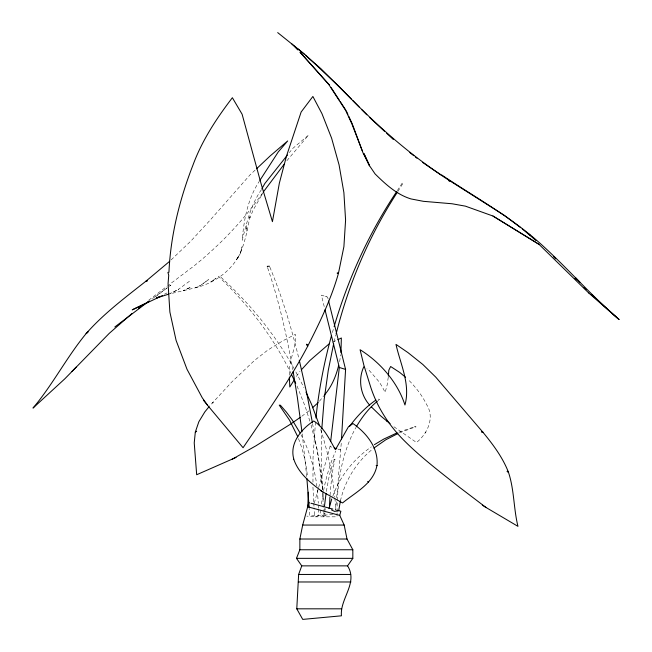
<?xml version="1.0" encoding="UTF-8"?>
<svg xmlns="http://www.w3.org/2000/svg" width="652" height="652" viewBox="0 0 652 652"><rect width="100%" height="100%" fill="white"/><g stroke="black" fill="none" stroke-linecap="round" stroke-linejoin="round"><path stroke-width="0.49" stroke-dasharray="3.26 2.44" d="M312.96 482.211L313.033 457.459L315.486 421.917M337.06 512.831L337.035 516.824L314.541 516.824L314.068 507.924M337.068 511.836C337.027 482.912 341.803 453.262 355.805 427.639M318.355 509.041L318.306 515.838L314.435 516.824L306.823 516.099M318.363 508.071L318.388 505.153M289.358 375.21C288.102 361.127 296.619 348.225 295.356 334.346L283.009 340.703L267.956 349.969L254.639 360.303L231.802 381.958L209.708 405.894M321.786 429.823L321.2 458.209L322.544 489.603M336.693 497.672L341.273 442.969M330.018 495.324L331.852 475.381L334.639 460.524M388.258 377.19L387.19 384.753L385.136 392.48L384.118 390.483A28.696 14.303 67 0 0 377.084 379.407L368.999 370.173L366.88 368.845M336.342 501.73L335.633 509.84L335.226 509.734M320.792 509.937L320.344 513.874L324.403 516.824M321.469 504.037L322.284 498.234M318.649 487.5L330.059 446.604L330.409 443.596M339.627 361.648L340.662 354.737M326.326 491.461L329.447 474.737L334.142 459.497M323.579 490.638C326.204 477.101 330.002 463.711 335.682 451.119M236.497 259.724L240.36 253.465L241.998 246.888L240.36 253.465L236.497 259.724L238.844 255.886C229.993 272.071 213.343 283.449 195.576 287.752L200.588 285.364L195.673 287.744L170.628 293.685M334.06 341.721L335.878 334.9M314.297 503.083L318.372 488.47M340.425 500.842C345.095 480.328 356.766 461.437 373.4 448.494M332.39 332.536L333.824 327.663M240.58 252.52C245.339 240.694 248.045 227.964 249.985 215.47L249.895 218.061L253.017 210.286L262.414 193.823M332.805 496.221C339.945 476.196 353.906 458.878 371.355 446.864M261.379 189.74C250.784 204.818 246.774 222.723 242.21 240.221C243.864 219.634 247.784 198.721 259.357 181.207M397.899 191.37L403.205 183L402.586 182.536L397.141 190.873M324.957 512.985L323.335 515.43L309.798 515.936L309.292 509M262.373 193.88L261.281 195.486M296.367 376.457L300.026 371.29M262.634 192.91C243.514 220.441 220.172 244.867 194.1 265.877L167.874 285.657M393.93 426.75L416.506 442.504C427.565 433.596 435.137 417.63 426.506 404.37L426.147 403.71C421.591 394.403 414.876 386.367 407.663 379.008M286.864 160.726L308.583 135.07L292.512 148.656L289.366 152.625M319.456 401.233L323.799 395.78M424.99 433.132L426 432.015M171.142 259.895L190.963 240.987L211.566 218.55L249.96 174.972L255.739 169.528M378.095 400.621L379.586 399.317L377.435 398.951M308.95 410.85L301.811 416.269M148.729 300.189L167.075 286.252M155.298 296.896L168.542 286.847M169.324 286.252L170.881 285.071L167.694 287.41M152.535 298.534L166.896 287.997M189.439 281.273L178.183 289.529L180.474 287.85M332.699 342.202L337.027 340.091M164.361 294.223L167.002 292.952M168.689 294.142L177.58 289.92L170.588 293.384M399.684 432.798L413.987 427.435M398.845 432.154L414.851 426.644M332.911 514.086L323.335 515.43L323.27 512.415M213.277 402.814L212.153 402.871L213.277 402.822M325.275 296.383L326.66 296.383M330.059 446.604L331.746 447.142M338.038 449.13L340.857 450.019M301.028 434.697C309.382 450.695 314.582 468.266 316.896 486.139M293.995 368.445C274.696 333.637 249.04 302.536 219.496 275.935L218.485 276.472C247.996 304.182 273.221 336.742 290.89 373.246M295.853 371.917L303.979 387.655M269.863 267.157C282.259 296.913 291.436 327.907 299.048 359.203M297.051 386.049L305.266 406.726L309.847 421.143M298.486 438.6C303.253 450.744 306.195 463.588 307.467 476.571M267.654 267.85C279.032 300.931 286.693 335.169 292.789 369.586M311.069 424.99L317.165 449.407L320.792 471.241L322.667 491.274M320.645 429.432C327.679 451.428 332.65 474.134 334.802 497.142M328.127 299.089L327.638 297.133L321.379 295.152L324.288 306.88M312.569 423.613L319.097 463.262L322.838 490.443M325.014 508.226L325.25 510.198M302.235 433.882L306.709 476.547M317.32 489.905L318.282 503.238M323.335 497.663L323.539 499.685M324.435 508.756L324.729 511.779M324.835 512.79L325.226 516.824M334.892 498.152L335.927 510.288M312.944 487.166L313.742 501.991M313.799 502.985L314.011 506.938M322.96 498.315L323.245 511.404M208.461 279.643L201.354 284.875L208.461 279.643M215.706 278.404L210.873 281.941L215.706 278.404M190.148 287.483L183.261 290.719L190.148 287.483M246.872 231.215L246.684 225.519L246.847 231.215"/><path stroke-width="0.98" d="M337.011 510.214L340.857 511.241L339.741 515.39L344.174 525.056L347.003 539.017L352.83 549.758L352.83 558.348L347.565 565.863C358.355 582.864 339.847 598.552 341.428 615.814L302.732 619.4L296.782 608.821L298.632 574.453L301.754 565.863L296.489 558.348L299.863 549.758L299.863 539.017L302.691 525.056L308.803 502.651L309.35 502.798M329.464 507.207L329.904 497.231M307.883 505.496L308.266 492.195M341.509 438.943L345.584 369.44L328.608 301.045M321.811 428.812L324.166 399.521L328.258 370.45L333.661 343.702M388.339 376.188L388.828 370.173L390.646 366.505L399.798 372.496L405.52 377.231M324.5 505.968L326.065 493.328M315.943 417.989C318.763 390.108 324.085 362.479 331.518 335.47M330.645 441.6L339.325 367.459L325.014 309.814M267.336 266.904L267.418 266.334L269.504 266.252M340.955 352.765L341.355 337.98L337.891 339.668M340.425 500.842L338.706 510.663L334.549 511.404L331.379 509.848M336.13 333.922C348.633 283.783 369.195 235.551 397.37 192.21M329.007 508.674L331.721 499M338.575 365.756L338.518 365.951C335.927 376.44 331.566 386.775 324.427 394.998M334.117 326.685C347.972 278.901 369.032 233.131 396.595 191.704M363.759 366.88C357.964 379.35 360.385 394.876 369.627 405.055M261.868 188.868L264.777 183.603L287.475 155.005M294.443 379.594L289.806 387.011L289.382 377.076M356.318 426.815C361.876 417.239 368.747 408.315 377.345 401.273M259.895 180.368L278.233 151.965L287.679 140.954L270.189 155.918L256.464 168.852M263.204 192.12L284.419 163.888M349.537 426.4C356.905 416.326 365.625 407.141 375.935 400.059M209.096 406.652L204.809 411.934L198.86 421.73L195.315 432.064L194.231 442.895L196.676 474.737L236.057 457.435M301.33 369.863L309.814 360.589L328.926 344.036M169.675 261.297L146.024 281.126C125.176 297.581 103.717 313.596 86.105 333.637C66.667 357.223 52.747 384.688 32.999 408.079L64.817 378.82L109.218 333.392L132.071 313.449M71.875 371.567L76.137 367.157M312.479 407.769L318.127 402.651M374.183 447.867L385.854 439.733L397.867 433.58M138.42 308.396L142.389 305.242M114.825 326.97L148.542 301.46M300.197 417.402L290.482 424.191L255.992 445.772L232.047 459.301M149.455 300.906L146.496 302.911L132.226 309.855L162.609 295.486M374.444 444.64L383.661 439.13L397.084 432.855M159.968 296.35L156.456 298.045L168.713 294.142M414.851 426.644L415.756 426.832M302.691 525.056L344.174 525.056M299.863 539.017L347.003 539.017M299.863 549.758L352.83 549.758M296.489 558.348L352.83 558.348M301.754 565.863L347.565 565.863M298.632 574.453L350.686 574.453M298.372 581.975L350.947 581.975M296.782 608.821L341.452 608.821M334.142 459.497L334.867 459.668M310.947 503.23L332.846 509.098M307.687 506.8L339.741 515.39M339.325 367.459L345.584 369.44M334.142 447.9L336.774 448.731M539.098 244.41L492.945 216.016L465.398 206.146L452.04 203.758L423.401 201.321L411.037 198.941C396.766 194.63 385.446 184.149 375.055 173.888L369.521 165.722L363.05 152.975L352.756 125.151M322.927 491.95L342.553 502.953C355.601 492.178 374.183 483.271 377.052 464.778C378.372 447.647 366.342 432.895 353.025 423.572L348.421 426.791L335.43 449.693C329.423 439.366 324.134 427.516 313.751 420.988C301.216 429 289.243 443.499 293.848 459.228L293.416 459.261L294.028 459.937C298.942 473.857 311.33 483.637 322.927 491.95L320.67 490.646M485.903 507.411L517.965 526.351C513.531 508.503 514.322 489.758 508.454 472.26C502.643 457.313 492.945 444.403 482.822 432.129L435.772 377.149L422.798 364.444L408.005 352.634L395.984 344.386C400.426 364.338 410.63 384.183 404.949 405.022C397.696 382.219 380.051 362.17 360.083 349.725L363.897 365.324L370.287 385.797C376.832 406.872 389.154 425.846 404.843 441.265C420.947 457.345 440.002 471.836 458.087 486.229L485.903 507.411L482.35 505.186M446.563 178.746L504.575 215.494L520.646 227.662M492.945 216.016L539.008 244.337L588.78 293.033M422.561 162.389L445.756 178.24M522.252 228.876L536.074 240.588M409.855 152.576L413.784 155.698M415.357 156.945L416.93 158.191M390.092 423.71L380.597 415.846L371.298 406.84M277.687 32.6L305.291 54.776L339.814 87.197C370.776 119.666 403.947 150.27 441.428 175.135L441.95 175.127C474.526 196.912 509.253 215.991 538.723 242.128L538.886 242.267C566.629 266.921 590.777 295.299 619.001 319.464L588.862 293.107M291.86 43.953L297.997 49.927L294.639 46.186M528.25 233.546L530.255 235.217M298.233 49.055L304.28 54.295M305.788 55.607L320.906 68.696L351.355 99.104M591.274 294.394L619.001 319.464M369.684 117.556L384.46 131.256M386.677 133.31L393.327 139.471M574.966 278.453L576.352 279.855M583.956 287.548L586.034 289.651M553.532 256.676L555.675 258.86M352.756 100.53L359.056 106.936M361.86 109.78L366.766 114.76M575.512 277.589L579.856 282.194M329.545 85.135L300.01 52.176L328.673 84.32L345.617 110.343L351.705 123.489L362.3 150.84M207.572 405.291L243.066 447.728C265.592 414.59 288.869 381.779 307.646 346.302C319.619 322.781 331.224 298.934 338.421 273.449L343.906 246.619L345.584 220.123L343.889 192.625L339.081 164.915L331.615 138.191L321.949 113.644L312.878 96.463L301.142 112.005L286.432 156.26L279.333 183.253L272.43 221.656L260.963 183.293L242.104 114.214L232.373 97.718C216.57 118.379 202.071 140.4 193.033 164.915C179.683 199.145 170.571 235.421 168.95 272.218L167.923 272.43L168.729 275.209L168.077 283.628L169.879 312.006L176.097 340.417L187.002 369.26L202.267 397.801L207.572 405.291L203.4 400.214M331.159 87.629L339.26 100.074M340.344 101.736L345.739 110.033M300.091 432.993L292.096 419.774L286.383 412.129L280.417 405.242L279.243 405.137L289.529 420.157L297.825 436.807M291.33 374.158L295.731 383.303M346.277 110.864L347.915 114.426M348.73 116.203L352.414 124.214M306 392.129L311.664 404.639L319.529 425.699M299.284 360.181L306.986 394.346L312.398 422.61M293.147 371.567L297.336 397.239L301.982 431.86M306.88 478.495L309.219 508.014M322.854 493.279L322.936 497.305M387.125 420.833L387.019 421.282L387.149 420.833M337.247 273.09L338.421 273.449L337.247 273.09M147.222 280.833L146.024 281.126L147.205 280.857M87.93 331.982L86.105 333.637L87.93 331.99M507.174 471.274L508.454 472.26L507.174 471.274M196.602 431.298L195.315 432.064L196.635 431.306M306.807 344.264L307.646 346.302L306.807 344.264M368.021 481.445L368.567 481.95L368.021 481.445M449.888 180.873L448.975 180.8L449.888 180.873M482.822 432.129L481.738 431.958L482.822 432.129M376.962 465.618L376.261 465.471L376.962 465.618M369.521 165.722L364.06 153.799L369.521 165.722"/></g></svg>
